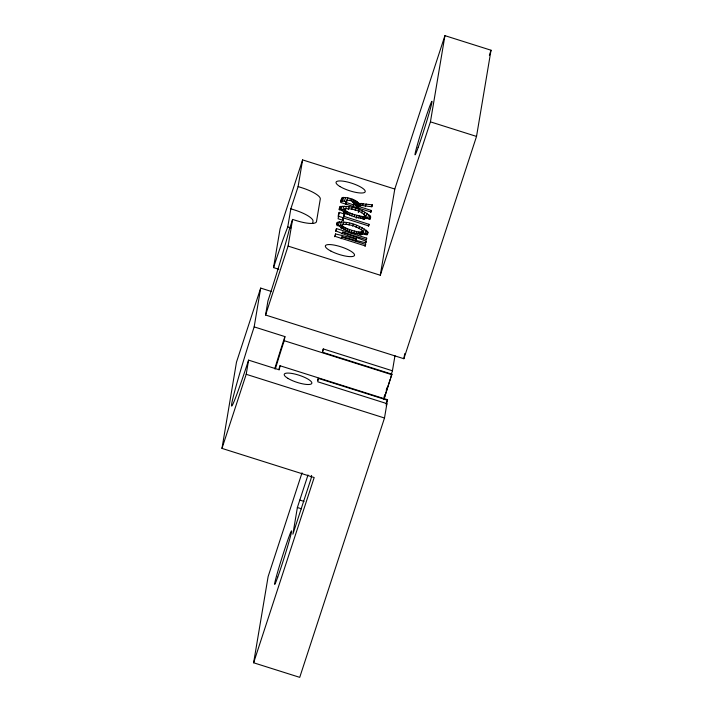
<?xml version="1.0" encoding="UTF-8"?>
<svg xmlns="http://www.w3.org/2000/svg" width="713" height="713" viewBox="0 0 713 713"><rect width="100%" height="100%" fill="white"/><g stroke="black" fill="none" stroke-linecap="round" stroke-linejoin="round"><path stroke-width="1.07" d="M353.291 206.797L354.174 202.759L351.776 200.852L346.75 200.095L345.538 203.802L346.019 203.579M341.215 228.178L342.285 224.443C349.245 223.722 357.311 226.565 362.774 230.932L361.705 234.639M343.844 212.519L344.914 208.784C351.821 208.241 360.742 210.647 365.493 215.789L364.281 219.497M386.143 404.289A51.202 1.898 -72.5 0 0 387.48 400.234L318.328 378.38L317.757 381.785L386.909 403.638L384.494 418.005L299.727 677.35L253.623 662.778L314.175 477.532L221.975 448.397L236.475 362.195L260.691 288.088L271.252 291.43M221.975 448.397L246.199 374.298L248.579 360.136L279.309 369.851L280.004 365.742L387.56 399.735L387.48 400.234M248.579 360.136A65.311 2.424 -72.5 0 1 231.752 403.531A65.311 2.424 -72.5 0 1 254.167 326.884L260.691 288.088M394.788 189.034L444.93 35.65L491.025 50.222L476.525 136.424L403.87 358.719L265.575 315.021L267.954 300.859A65.32 2.424 -72.5 0 0 289.202 229.88L292.58 219.426L296.421 220.638A20.16 5.151 18.1 0 0 316.492 221.574L320.289 198.998A20.16 5.151 18.1 0 0 301.947 187.795L298.105 186.583L302.597 159.899L394.788 189.034L380.296 275.245L288.097 246.101L292.58 219.426M278.845 269.282L273.542 267.607L280.066 228.811L302.597 159.899M275.361 368.888A49.188 1.827 -72.5 0 1 284.211 340.698L284.906 336.598L254.167 326.884M253.623 662.778L268.124 576.576L302.027 472.835M355.814 240.851L356.42 238.998L335.565 233.953L335.155 236.395L365.368 245.94L365.626 244.425L341.839 236.912L341.233 238.766M342.035 233.989L342.641 232.144L366.429 239.657L366.678 238.142L336.465 228.597L336.055 231.039L356.42 238.998M339.192 212.367L338.114 218.784L343.229 220.397L343.63 218L368.737 225.932L369.013 224.31L343.907 216.369L344.308 213.98L339.192 212.367L338.283 215.148M344.308 213.98L342.695 220.076L343.907 216.369M391.072 374.967A64.509 2.397 -72.5 0 1 392.435 370.796L323.283 348.942L322.713 352.32L391.865 374.173L391.776 374.69A49.188 1.827 -72.5 0 0 384.102 398.968M308.007 474.965L297.374 507.504L292.891 534.189L311.055 478.61L311.59 475.411M342.641 232.144L366.161 241.261L365.894 242.83L341.839 236.912M358.479 203.401L372.284 204.827L371.954 206.779L360.6 205.335L359.254 205.424L358.728 206.467L371.339 210.46L371.063 212.091L340.85 202.537L341.42 199.105L342.552 197.483C348.033 197.492 354.931 198.856 358.479 203.401L357.266 207.109L358.559 207.011M380.296 275.245L430.429 121.852L444.93 35.65M392.435 370.796L394.984 355.627M403.87 358.719L404.726 353.595M273.542 267.607A65.32 2.424 -72.5 0 1 287.758 226.966L290.842 208.811L298.105 186.583M312.642 223.436L313.007 221.28A20.16 5.205 18.1 0 0 294.683 210.023L290.842 208.811M345.627 204.373L346.75 200.095M265.575 315.021L288.097 246.101M341.812 198.054L340.609 201.761L342.561 201.021L346.67 201.61M341.34 201.191L342.552 197.483M338.951 209.595L339.86 206.815C350.226 205.077 362.81 209.479 370.591 216.502L370.1 219.283M339.851 209.078L340.761 206.298M342.561 201.021L343.773 197.314M339.548 210.005L340.957 209.747L342.169 206.039M336.616 224.328L337.222 222.474C347.596 220.736 360.172 225.139 367.961 232.162L367.676 233.864C357.329 235.62 344.798 231.235 336.964 224.265L337.222 222.474M344.397 201.164L345.609 197.456M338.131 221.957L336.919 225.664L342.588 225.647M335.556 231.369L336.465 228.597M340.957 209.747L342.873 209.738L344.076 206.03M334.655 236.734L335.565 233.953M338.327 225.406L339.54 221.698M346.625 201.726L347.882 197.902M343.702 212.483L344.914 208.784M344.254 212.207L345.466 208.508M340.235 225.397L341.447 221.69M344.263 213.107L345.172 210.326L344.753 209.738M346.429 206.28L345.226 209.987L342.873 209.738M342.721 220.78L343.63 218M345.003 213.74L345.912 210.959L345.172 210.326M349.825 200.469L350.431 198.615M341.072 228.151L342.285 224.443M341.625 227.866L342.828 224.167M346.081 214.435L346.99 211.654L345.912 210.959M342.891 224.72L343.8 221.939M341.625 228.766L342.534 225.985L342.124 225.397M348.256 209.577L349.165 206.797M351.447 201.013L352.053 199.159M342.677 228.472L343.283 226.618L342.534 225.985M347.792 214.239L348.399 212.385L346.99 211.654M343.746 229.167L344.352 227.313L343.283 226.618M352.605 202.51L353.514 199.729M345.93 224.31L346.536 222.456M349.548 214.996L350.154 213.142L348.399 212.385M351.678 209.417L352.284 207.572M345.163 229.898L345.769 228.044L344.352 227.313M353.906 203.089L354.816 200.317M353.265 205.54L354.174 202.759M357.266 207.109L354.744 204.631L355.956 200.923M351.643 215.772L352.249 213.927L350.154 213.142M346.919 230.656L347.516 228.802L345.769 228.044M349.04 225.076L349.646 223.231M355.698 205.246L356.91 201.538M356.438 205.861L357.65 202.162M355.181 210.46L355.778 208.606M356.963 206.485L358.176 202.777M349.014 231.44L349.62 229.586L347.516 228.802M354.085 216.583L354.682 214.738L362.569 216.556L364.682 216.467L365.493 215.789M358.176 207.991L358.942 205.683M358.122 208.321L359.771 203.303M352.543 226.119L353.149 224.265M358.354 208.205L358.951 206.351M351.144 233.169L352.053 230.397L358.416 232.028L362.614 231.859M356.197 218.231L357.106 215.46M360.252 206.11L361.161 203.33M358.318 212.545L359.227 209.765M362.543 205.389L363.149 203.535M358.621 217.857L359.227 216.003M353.862 232.973L354.468 231.119M355.992 227.278L356.598 225.424M361.651 212.786L362.257 210.932M360.439 218.223L361.045 216.369M355.983 233.516L356.589 231.663M365.314 206.734L366.224 203.954M361.972 218.41L362.569 216.556M359.022 228.445L359.628 226.591M357.81 233.882L358.416 232.028M363.96 214.88L364.869 212.1M362.881 219.363L363.79 216.592M363.773 219.248L364.682 216.467M359.334 234.069L359.94 232.224M361.625 229.613L362.231 227.768M369.94 215.504L368.737 219.212L365.84 216.993L367.052 213.285M360.243 235.023L361.152 232.251M362.052 231.279L361.143 234.06L361.562 234.639L362.774 230.932M361.135 234.907L362.044 232.126M367.551 218.133L368.764 214.435M367.311 231.164L366.099 234.871L363.211 232.652L364.423 228.944M371.678 206.681L372.284 204.827M370.733 212.314L371.339 210.46M364.922 233.793L366.134 230.094M369.682 219.283L370.591 216.502M368.407 226.155L369.013 224.31M367.052 234.942L367.961 232.162M366.081 239.996L366.678 238.142M365.555 243.115L366.161 241.261M365.02 246.279L365.626 244.425M489.376 55.266L491.025 50.222M370.707 217.429L370.305 218.205C359.958 219.96 347.427 215.576 339.602 208.597L339.86 206.815M430.429 121.852L476.525 136.424M346.233 202.528L353.898 204.943M337.98 216.075L343.096 217.688M287.758 226.966L290.904 227.955M284.211 340.698L391.776 374.69M246.199 374.298L384.494 418.005M299.799 500.089L303.988 501.417M297.374 507.504L301.563 508.824M352.249 213.927L354.682 214.738M349.62 229.586L352.053 230.397M353.603 204.016L354.744 204.631M364.388 216.199L365.84 216.993M361.749 231.859L363.211 232.652M274.719 368.835A65.311 2.424 -72.5 0 1 284.906 336.598M386.909 403.638A64.509 2.397 -72.5 0 1 386.232 405.697M383.986 397.382A64.509 2.397 -72.5 0 1 384.806 394.726M386.196 390.278A64.509 2.397 -72.5 0 1 387.043 387.587M280.004 365.742A49.188 1.827 -72.5 0 1 278.721 369.637M387.56 399.735A49.188 1.827 -72.5 0 1 386.286 403.629M383.879 399.44A51.202 1.898 -72.5 0 1 390.18 379.369M390.519 378.318A51.202 1.898 -72.5 0 1 391.865 374.173M318.328 378.38A51.202 1.898 -72.5 0 1 317.659 380.421M322.606 351.019A64.509 2.397 -72.5 0 1 323.283 348.942M418.183 147.395A28.217 1.052 -72.5 0 0 431.918 102.333A28.217 1.052 -72.5 0 0 420.198 135.203A28.217 1.052 -72.5 0 0 418.183 147.395M277.74 577.084A28.217 1.052 -72.5 0 0 291.501 531.96A28.217 1.052 -72.5 0 0 279.835 564.643A28.217 1.052 -72.5 0 0 277.74 577.084M331.037 251.154A15.321 3.913 18.1 0 0 354.423 255.53A15.321 3.913 18.1 0 0 334.335 245.112A15.321 3.913 18.1 0 0 331.037 251.154M339.851 186.467A15.321 3.913 18.1 0 0 364.566 192.439A15.321 3.913 18.1 0 0 347.489 182.011A15.321 3.913 18.1 0 0 339.851 186.467M287.811 378.309A14.51 3.708 18.1 0 0 311.233 383.968A14.51 3.708 18.1 0 0 295.057 374.093A14.51 3.708 18.1 0 0 287.811 378.309"/></g></svg>
